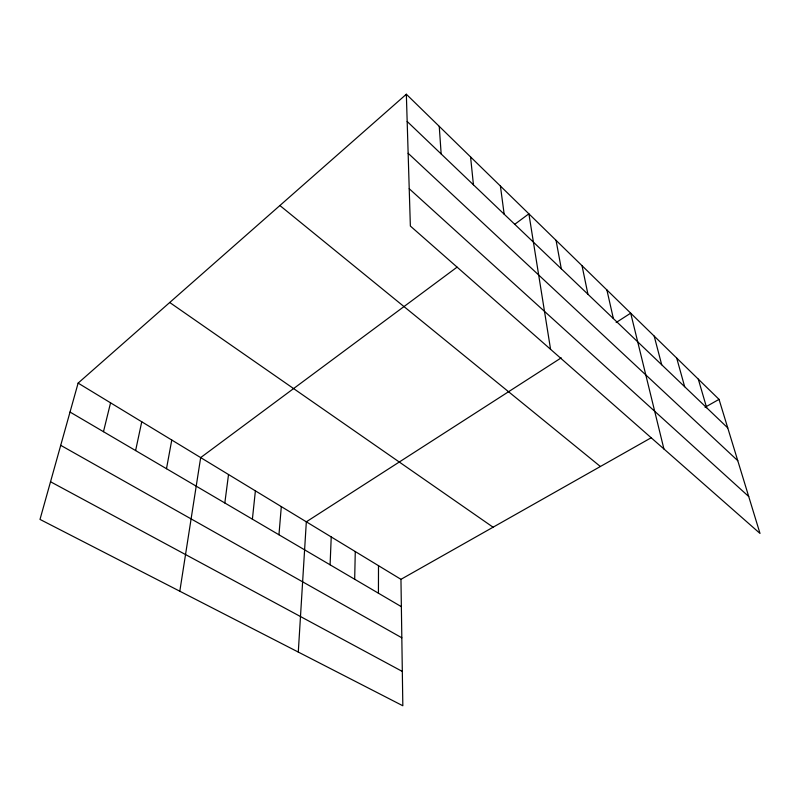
<?xml version="1.0" encoding="UTF-8"?>
<svg xmlns="http://www.w3.org/2000/svg" width="800" height="800" viewBox="0 0 800 800"><rect width="100%" height="100%" fill="white"/><g stroke="black" fill="none" stroke-linecap="round" stroke-linejoin="round"><path stroke-width="1.2" d="M378.43 593.2L378.5 565.68M354.68 579.26L355.27 551.56M330.09 564.81L331.23 536.95M298.29 652.06L306.33 521.81L561.23 357.85M278.96 534.78L281.31 506.6M252.39 519.17L255.39 490.85M224.82 502.98L228.53 474.53M179.81 591.21L200.67 457.6L457.08 267.14M166.49 468.71L171.77 440.03M135.61 450.57L141.75 421.79M103.48 431.69L110.56 402.83M78.12 383.11L40 519.41L402.83 705.76L400.96 579.33L78.12 383.11L406.34 94.24L719.03 399.37L760 533.43L410.36 226.05L406.34 94.24M514.84 224.24L528.88 213.81L550.57 349.31M616.15 322.52L630.69 313.17L663.91 448.95M400.96 579.33L651.26 437.72M705.06 407.27L719.03 399.37M50.53 481.76L402.32 671.45M60.72 445.33L401.83 637.8M70.03 412.05L401.37 606.68M169.72 302.49L493.08 527.21M279.9 205.53L600.38 466.5M409.22 188.73L748.71 496.5M408.14 153.28L737.77 460.68M407.17 121.47L727.75 427.9M698.3 379.14L706.66 407.74M676.71 358.07L684.66 386.71M654.19 336.09L661.7 364.76M606.89 289.94L613.37 318.56M582.03 265.68L587.93 294.25M556.05 240.33L561.3 268.8M500.41 186.04L504.16 214.17M470.57 156.92L473.44 184.82M439.25 126.36L441.16 153.95"/></g></svg>
